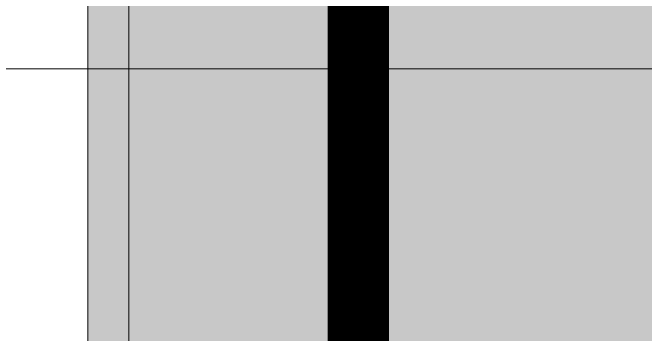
# Model space of a CAD drawing. Header units: millimetres. Extents: x 4739419 to 5837985, y 2291271 to 3446271.
# Drawn here: x 4898544 to 4901640, y 2465093 to 2466666 of the extents above; entities that cross this region are included whole.
import ezdxf

# ---------------------------------------------------------------- set-up
doc = ezdxf.new("R2010")
doc.units = ezdxf.units.MM
doc.layers.get('0').update_dxf_attribs({"color": 255})
doc.layers.add('XR-평면도$0$A-CNTL', color=9, linetype='Continuous', lineweight=15)
doc.layers.add('XR-평면도$0$A-ELEV-LIN3', color=9, linetype='Continuous', lineweight=18)
doc.layers.add('XR-평면도$0$A-ELEV-PATT', color=9, linetype='Continuous')

# ---------------------------------------------------------------- blocks, each defined once
blk = doc.blocks.new('XR-평면도$0$RAMP_내려감(기준층) (220802)')
at = {"layer": 'XR-평면도$0$A-ELEV-PATT'}
h = blk.add_hatch(dxfattribs=at)
h.set_pattern_fill('HEX', color=256, scale=100, angle=135)
h.set_pattern_definition([(135, (-1188188.16, -722710.9), (-388.8564, -388.8564), [317.5, -635]), (255, (-1188188.16, -722710.9), (531.18773, -142.33132), [317.5, -635]), (195, (-1188412.67, -722486.4), (142.33132, -531.18773), [317.5, -635])])
edge = h.paths.add_edge_path()
edge.add_arc((0, -15000), 12100, 540, 542.36827)
edge.add_line((-12089.7, -15500), (-19900, -15500))
edge.add_line((-19900, -15500), (-19900, 15000))
edge.add_arc((0, 15000), 19900, 0, 180, ccw=False)
edge.add_line((19900, 15000), (19900, -15500))
edge.add_line((19900, -15500), (12089.7, -15500))
edge.add_arc((0, -15000), 12100, 717.63173, 720)
edge.add_line((12100, -15000), (12100, 15000))
edge.add_arc((0, 15000), 12100, 360, 540)
edge.add_line((-12100, 15000), (-12100, -15000))
at = {"layer": 'XR-평면도$0$A-ELEV-LIN3'}
blk.add_lwpolyline([(-12100, 15000), (-12100, -15000, 0.414214), (0, -27100, 0.414214), (12100, -15000), (12100, 15000, 0.414214), (0, 27100, 0.414214)], format="xyb", close=True, dxfattribs=at)
blk = doc.blocks.new('XR-평면도$0$중심선(210216)')
at = {"layer": 'XR-평면도$0$A-CNTL', "ltscale": 300}
for points in [[(33000, 206000), (33000, -10000)], [(-10000, 130000), (186000, 130000)]]:
    blk.add_lwpolyline(points, dxfattribs=at)

msp = doc.modelspace()

# ---------------------------------------------------------------- linework, layer by layer
at = {"const_width": 300}
msp.add_lwpolyline([(4900235.3, 2463991.2), (4900235.3, 2468627.7), (4901460.3, 2468627.7)], dxfattribs=at)

# ---------------------------------------------------------------- block references
msp.add_blockref('XR-평면도$0$RAMP_내려감(기준층) (220802)', (4886811.8, 2479691.2))
at = {"layer": 'XR-평면도$0$A-CNTL'}
msp.add_blockref('XR-평면도$0$중심선(210216)', (4866111.8, 2336391.2), dxfattribs=at)

doc.saveas('drawing.dxf')
